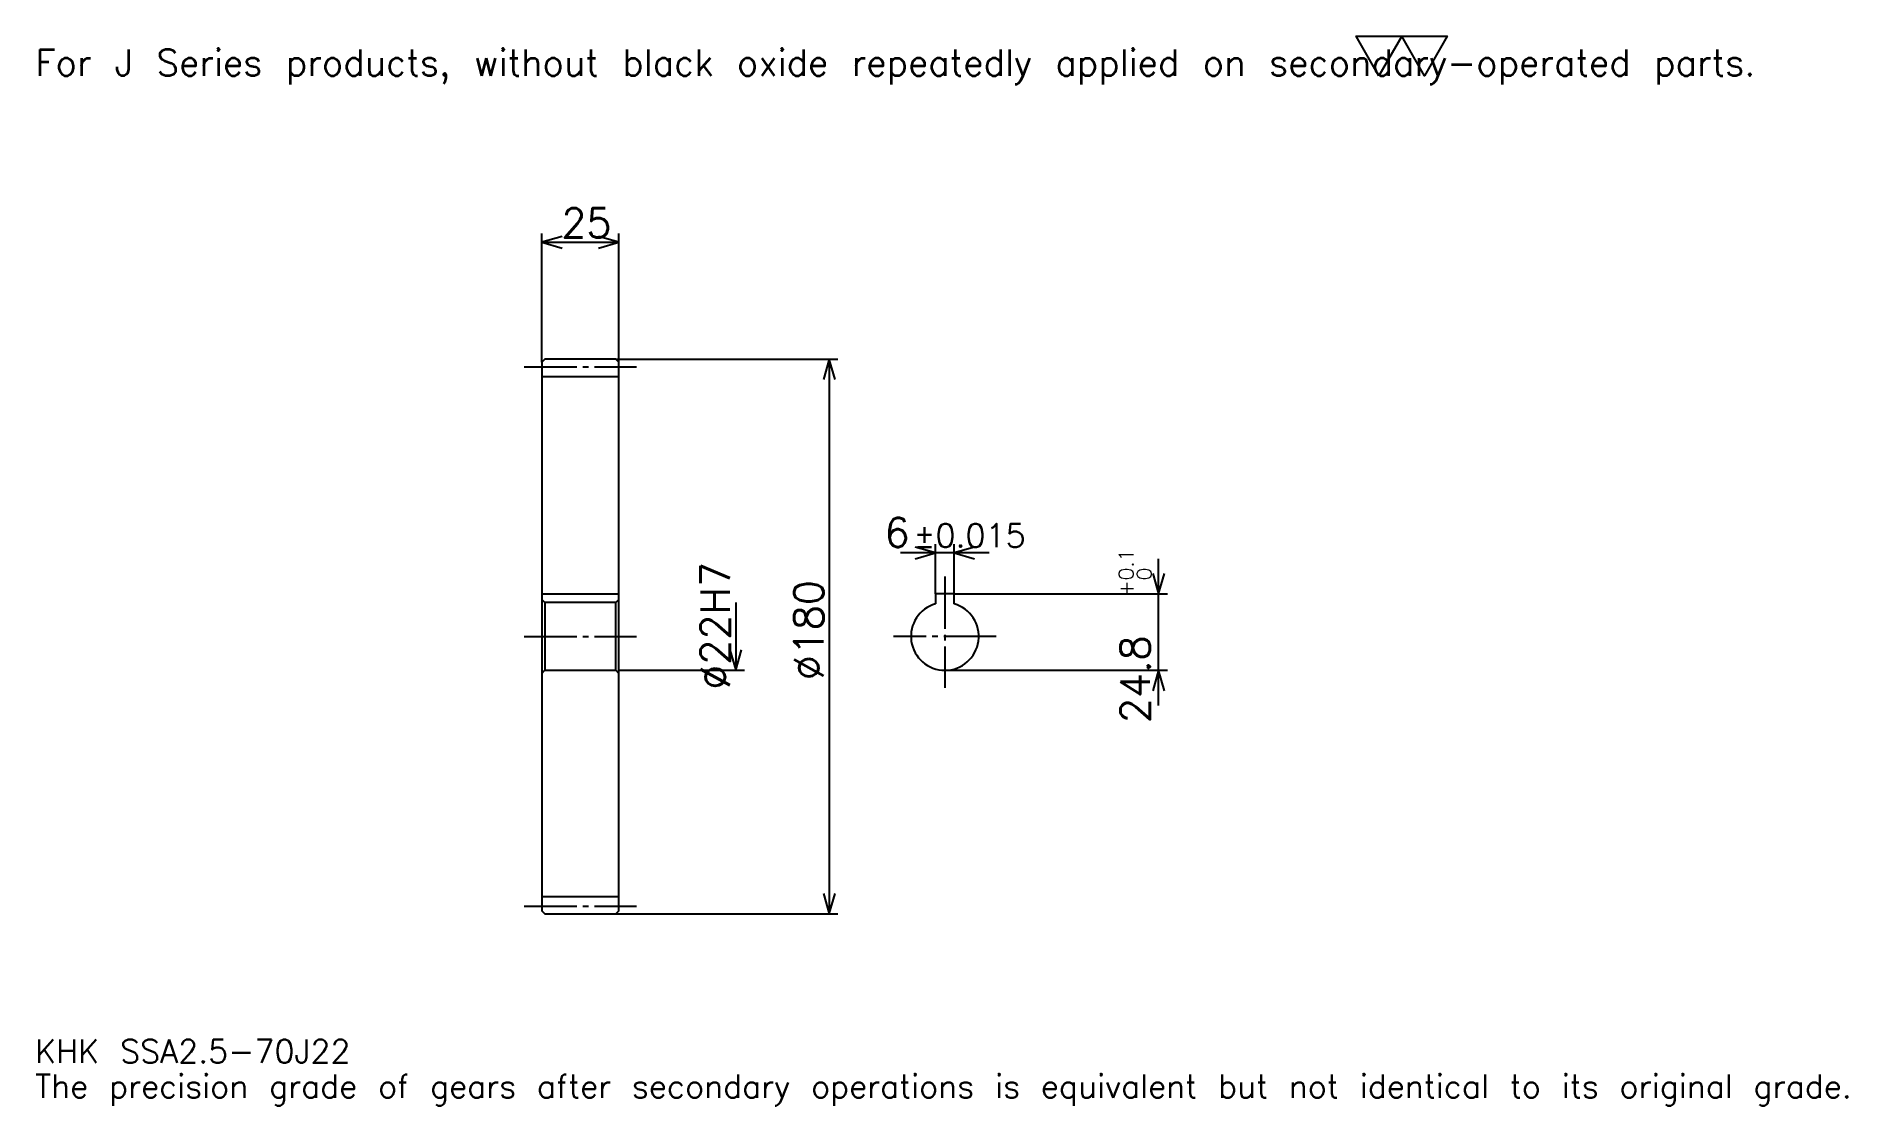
# Model space of a CAD drawing. Extents: x 19 to 607, y 7 to 354.
import ezdxf

# ---------------------------------------------------------------- set-up
doc = ezdxf.new("R2010")
doc.units = 0
doc.linetypes.add('DASHDOT', pattern=[22.744564, 17.058424, -1.89538, 1.89538, -1.89538])
doc.layers.get('0').update_dxf_attribs({"linetype": 'CONTINUOUS'})
doc.layers.add('DASHDOT', color=6, linetype='DASHDOT')
doc.styles.add('KANJI', font='TXT', dxfattribs={"bigfont": 'BIGFONT'})

msp = doc.modelspace()

# ---------------------------------------------------------------- linework, layer by layer
at = {"color": 5}
for p, q in [((183.305695, 249.242523), (183.305695, 289.993195)), ((208.305695, 249.242523), (208.305695, 289.993195)), ((183.305695, 287.150146), (208.305695, 287.150146)), ((183.305695, 248.242523), (183.305695, 249.242523)), ((207.305695, 249.242523), (208.305695, 249.242523)), ((208.305695, 249.242523), (279.382446, 249.242523)), ((208.305695, 248.242523), (208.305695, 249.242523)), ((276.539398, 249.242523), (276.539398, 69.242523)), ((311.074707, 173.042526), (311.074707, 189.153259)), ((317.074707, 173.042526), (317.074707, 189.153259)), ((328.447021, 186.310181), (299.702423, 186.310181)), ((383.413025, 136.870239), (383.413025, 184.41481)), ((317.074707, 173.042526), (386.256104, 173.042526)), ((246.213303, 170.242523), (246.213303, 148.242523)), ((208.305695, 148.242523), (249.056366, 148.242523)), ((314.074707, 148.242523), (386.256104, 148.242523)), ((207.305695, 69.242523), (208.305695, 69.242523)), ((208.305695, 69.242523), (279.382446, 69.242523))]:
    msp.add_line(p, q, dxfattribs=at)
at = {"color": 4}
for p, q in [((183.305695, 243.617523), (208.305695, 243.617523)), ((183.305695, 173.042526), (208.305695, 173.042526)), ((208.305695, 171.242523), (207.305695, 170.242523)), ((183.305695, 147.242523), (184.305695, 148.242523)), ((208.305695, 147.242523), (207.305695, 148.242523)), ((183.305695, 74.867523), (208.305695, 74.867523))]:
    msp.add_line(p, q, dxfattribs=at)
at = {"color": 7}
msp.add_lwpolyline([(454.891296, 341.168488), (447.499298, 353.981262), (477.067261, 353.981262), (469.675262, 341.168488), (462.283295, 353.981262), (454.891296, 341.168488)], dxfattribs=at)
at = {"color": 5}
for points in [[(189.939529, 289.045532), (183.305695, 287.150146), (189.939529, 285.254761)], [(201.67186, 285.254761), (208.305695, 287.150146), (201.67186, 289.045532)], [(278.434753, 242.608688), (276.539398, 249.242523), (274.644012, 242.608688)], [(304.440887, 184.41481), (311.074707, 186.310181), (304.440887, 188.205566)], [(323.708557, 188.205566), (317.074707, 186.310181), (323.708557, 184.41481)], [(381.517639, 179.676361), (383.413025, 173.042526), (385.308411, 179.676361)], [(244.317917, 154.876358), (246.213303, 148.242523), (248.108673, 154.876358)], [(385.308411, 141.608688), (383.413025, 148.242523), (381.517639, 141.608688)], [(274.644012, 75.876358), (276.539398, 69.242523), (278.434753, 75.876358)]]:
    msp.add_lwpolyline(points, dxfattribs=at)
at = {"color": 4}
for points in [[(183.305695, 147.242523), (183.305695, 70.242523), (184.305695, 69.242523), (207.305695, 69.242523), (208.305695, 70.242523), (208.305695, 248.242523), (207.305695, 249.242523), (184.305695, 249.242523), (183.305695, 248.242523), (183.305695, 147.242523)], [(183.305695, 171.242523), (184.305695, 170.242523), (184.305695, 148.242523), (207.305695, 148.242523), (207.305695, 170.242523), (184.305695, 170.242523)], [(317.074707, 169.825531), (317.074707, 173.042526), (311.074707, 173.042526), (311.074707, 169.825531)]]:
    msp.add_lwpolyline(points, dxfattribs=at)
msp.add_arc((314.074707, 159.242523), 11, 105.826658481, 74.173379114, dxfattribs=at)
at = {"layer": 'DASHDOT', "color": 7}
for p, q in [((177.619553, 246.742523), (213.991837, 246.742523)), ((314.074707, 178.728668), (314.074707, 142.556381)), ((177.619553, 159.242523), (213.991837, 159.242523)), ((330.760864, 159.242523), (297.38858, 159.242523)), ((177.619553, 71.742523), (213.991837, 71.742523))]:
    msp.add_line(p, q, dxfattribs=at)

# ---------------------------------------------------------------- texts
at = {"color": 7, "style": 'KANJI'}
for s, height, p in [('For J Series products, without black oxide repeatedly applied on secondary-operated parts.', 8.529212, (18.953804, 341.168488)), ('25', 9.476902, (189.645706, 288.666443)), ('6', 9.476902, (294.512512, 188.205566)), ('%%p0.015', 7.581522, (303.893494, 188.205566)), ('KHK SSA2.5-70J22', 7.581522, (18.953804, 20.849184)), ('The precision grade of gears after secondary operations is equivalent but not identical to its original grade.', 7.581522, (18.953804, 9.476902))]:
    msp.add_text(s, height=height, dxfattribs=at).set_placement(p)
for s, height, p in [('0.1', 4.738451, (375.262909, 177.467331)), ('%%c22H7', 9.476902, (244.317917, 141.947174)), ('+', 4.738451, (375.262909, 172.160263)), ('0', 4.738451, (381.13858, 177.467331)), ('%%c180', 9.476902, (274.644012, 145.027161)), ('24.8', 9.476902, (380.569977, 131.140472))]:
    msp.add_text(s, height=height, rotation=90, dxfattribs=at).set_placement(p)

doc.saveas('drawing.dxf')
